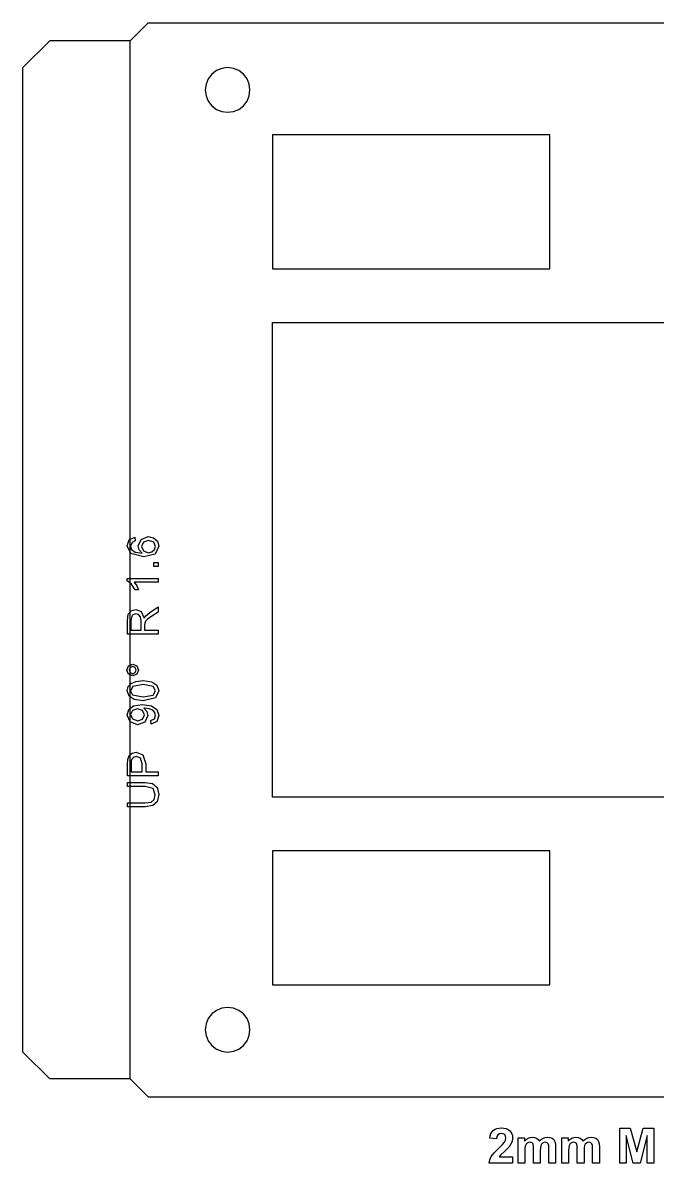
# Model space of a CAD drawing. Header units: metres. Extents: x 144 to 450, y -7 to 120.
# Drawn here: x 144.3 to 215.2, y -7.3 to 120.1 of the extents above; entities that cross this region are included whole.
import ezdxf

# ---------------------------------------------------------------- set-up
doc = ezdxf.new("R2010")
doc.units = ezdxf.units.M

msp = doc.modelspace()

# ---------------------------------------------------------------- linework, layer by layer
at = {"layer": '2mm Mild Steel'}
for p, q in [((196.58, -3.99, 0.02), (196.71, -3.79, 0.02)), ((196.71, -3.79, 0.02), (196.87, -3.63, 0.02)), ((196.87, -3.63, 0.02), (197.06, -3.52, 0.02)), ((197.06, -3.52, 0.02), (197.27, -3.43, 0.02)), ((197.27, -3.43, 0.02), (197.5, -3.38, 0.02)), ((197.5, -3.38, 0.02), (197.75, -3.36, 0.02)), ((197.75, -3.36, 0.02), (198.03, -3.38, 0.02)), ((198.03, -3.38, 0.02), (198.27, -3.44, 0.02)), ((198.27, -3.44, 0.02), (198.49, -3.54, 0.02)), ((198.49, -3.54, 0.02), (198.67, -3.68, 0.02)), ((198.67, -3.68, 0.02), (198.81, -3.84, 0.02)), ((210.96, -7.31, 0.02), (210.96, -3.38, 0.02)), ((210.96, -3.38, 0.02), (212.15, -3.38, 0.02)), ((212.15, -3.38, 0.02), (212.86, -6.06, 0.02)), ((212.86, -6.06, 0.02), (213.57, -3.38, 0.02)), ((213.57, -3.38, 0.02), (214.76, -3.38, 0.02)), ((214.76, -3.38, 0.02), (214.76, -7.31, 0.02)), ((196.45, -4.53, 0.02), (196.5, -4.24, 0.02)), ((197.2, -4.6, 0.02), (196.45, -4.53, 0.02)), ((196.5, -4.24, 0.02), (196.58, -3.99, 0.02)), ((197.25, -4.32, 0.02), (197.2, -4.6, 0.02)), ((197.36, -4.13, 0.02), (197.25, -4.32, 0.02)), ((197.52, -4.02, 0.02), (197.36, -4.13, 0.02)), ((197.73, -3.99, 0.02), (197.52, -4.02, 0.02)), ((197.95, -4.02, 0.02), (197.73, -3.99, 0.02)), ((197.87, -5.22, 0.02), (198.09, -4.97, 0.02)), ((198.11, -4.12, 0.02), (197.95, -4.02, 0.02)), ((198.09, -4.97, 0.02), (198.2, -4.74, 0.02)), ((198.21, -4.29, 0.02), (198.11, -4.12, 0.02)), ((198.2, -4.74, 0.02), (198.24, -4.51, 0.02)), ((198.24, -4.51, 0.02), (198.21, -4.29, 0.02)), ((198.9, -4.96, 0.02), (198.78, -5.21, 0.02)), ((198.81, -3.84, 0.02), (198.92, -4.03, 0.02)), ((198.98, -4.72, 0.02), (198.9, -4.96, 0.02)), ((198.92, -4.03, 0.02), (198.98, -4.23, 0.02)), ((198.98, -4.23, 0.02), (199, -4.46, 0.02)), ((199, -4.46, 0.02), (198.98, -4.72, 0.02)), ((199.61, -4.46, 0.02), (200.31, -4.46, 0.02)), ((199.61, -7.31, 0.02), (199.61, -4.46, 0.02)), ((200.31, -4.46, 0.02), (200.31, -4.85, 0.02)), ((200.31, -4.85, 0.02), (200.5, -4.65, 0.02)), ((200.5, -4.65, 0.02), (200.72, -4.51, 0.02)), ((200.63, -5.07, 0.02), (200.51, -5.18, 0.02)), ((200.78, -5, 0.02), (200.63, -5.07, 0.02)), ((200.72, -4.51, 0.02), (200.95, -4.43, 0.02)), ((200.94, -4.98, 0.02), (200.78, -5, 0.02)), ((201.07, -4.99, 0.02), (200.94, -4.98, 0.02)), ((200.95, -4.43, 0.02), (201.2, -4.4, 0.02)), ((201.17, -5.03, 0.02), (201.07, -4.99, 0.02)), ((201.25, -5.11, 0.02), (201.17, -5.03, 0.02)), ((201.2, -4.4, 0.02), (201.45, -4.43, 0.02)), ((201.45, -4.43, 0.02), (201.67, -4.51, 0.02)), ((201.67, -4.51, 0.02), (201.86, -4.65, 0.02)), ((201.86, -4.65, 0.02), (202, -4.85, 0.02)), ((202, -4.85, 0.02), (202.2, -4.65, 0.02)), ((202.2, -4.65, 0.02), (202.41, -4.51, 0.02)), ((202.35, -5.07, 0.02), (202.23, -5.19, 0.02)), ((202.5, -5, 0.02), (202.35, -5.07, 0.02)), ((202.41, -4.51, 0.02), (202.63, -4.43, 0.02)), ((202.65, -4.98, 0.02), (202.5, -5, 0.02)), ((202.63, -4.43, 0.02), (202.87, -4.4, 0.02)), ((202.84, -5.02, 0.02), (202.65, -4.98, 0.02)), ((202.97, -5.14, 0.02), (202.84, -5.02, 0.02)), ((202.87, -4.4, 0.02), (203.16, -4.43, 0.02)), ((203.16, -4.43, 0.02), (203.4, -4.53, 0.02)), ((203.4, -4.53, 0.02), (203.59, -4.68, 0.02)), ((203.59, -4.68, 0.02), (203.73, -4.9, 0.02)), ((203.73, -4.9, 0.02), (203.79, -5.14, 0.02)), ((204.5, -4.46, 0.02), (205.19, -4.46, 0.02)), ((204.5, -7.31, 0.02), (204.5, -4.46, 0.02)), ((205.19, -4.46, 0.02), (205.19, -4.85, 0.02)), ((205.19, -4.85, 0.02), (205.39, -4.65, 0.02)), ((205.39, -4.65, 0.02), (205.6, -4.51, 0.02)), ((205.51, -5.07, 0.02), (205.39, -5.18, 0.02)), ((205.66, -5, 0.02), (205.51, -5.07, 0.02)), ((205.6, -4.51, 0.02), (205.83, -4.43, 0.02)), ((205.83, -4.98, 0.02), (205.66, -5, 0.02)), ((205.83, -4.43, 0.02), (206.08, -4.4, 0.02)), ((205.96, -4.99, 0.02), (205.83, -4.98, 0.02)), ((206.06, -5.03, 0.02), (205.96, -4.99, 0.02)), ((206.13, -5.11, 0.02), (206.06, -5.03, 0.02)), ((206.08, -4.4, 0.02), (206.34, -4.43, 0.02)), ((206.34, -4.43, 0.02), (206.56, -4.51, 0.02)), ((206.56, -4.51, 0.02), (206.74, -4.65, 0.02)), ((206.74, -4.65, 0.02), (206.89, -4.85, 0.02)), ((206.89, -4.85, 0.02), (207.08, -4.65, 0.02)), ((207.08, -4.65, 0.02), (207.29, -4.51, 0.02)), ((207.24, -5.07, 0.02), (207.12, -5.19, 0.02)), ((207.38, -5, 0.02), (207.24, -5.07, 0.02)), ((207.29, -4.51, 0.02), (207.52, -4.43, 0.02)), ((207.54, -4.98, 0.02), (207.38, -5, 0.02)), ((207.52, -4.43, 0.02), (207.76, -4.4, 0.02)), ((207.73, -5.02, 0.02), (207.54, -4.98, 0.02)), ((207.86, -5.14, 0.02), (207.73, -5.02, 0.02)), ((207.76, -4.4, 0.02), (208.05, -4.43, 0.02)), ((208.05, -4.43, 0.02), (208.29, -4.53, 0.02)), ((208.29, -4.53, 0.02), (208.48, -4.68, 0.02)), ((208.48, -4.68, 0.02), (208.61, -4.9, 0.02)), ((208.61, -4.9, 0.02), (208.67, -5.14, 0.02)), ((212.48, -7.31, 0.02), (211.7, -4.22, 0.02)), ((211.7, -4.22, 0.02), (211.7, -7.31, 0.02)), ((214.02, -4.22, 0.02), (213.24, -7.31, 0.02)), ((214.02, -7.31, 0.02), (214.02, -4.22, 0.02)), ((196.61, -6.56, 0.02), (196.93, -6.15, 0.02)), ((196.93, -6.15, 0.02), (197.46, -5.62, 0.02)), ((197.46, -5.62, 0.02), (197.87, -5.22, 0.02)), ((198.11, -5.97, 0.02), (197.66, -6.4, 0.02)), ((198.6, -5.47, 0.02), (198.11, -5.97, 0.02)), ((198.78, -5.21, 0.02), (198.6, -5.47, 0.02)), ((200.38, -5.58, 0.02), (200.37, -5.93, 0.02)), ((200.37, -5.93, 0.02), (200.37, -7.31, 0.02)), ((200.43, -5.34, 0.02), (200.38, -5.58, 0.02)), ((200.51, -5.18, 0.02), (200.43, -5.34, 0.02)), ((201.3, -5.21, 0.02), (201.25, -5.11, 0.02)), ((201.33, -5.41, 0.02), (201.3, -5.21, 0.02)), ((201.34, -5.75, 0.02), (201.33, -5.41, 0.02)), ((201.34, -7.31, 0.02), (201.34, -5.75, 0.02)), ((202.11, -5.6, 0.02), (202.09, -5.94, 0.02)), ((202.09, -5.94, 0.02), (202.09, -7.31, 0.02)), ((202.15, -5.35, 0.02), (202.11, -5.6, 0.02)), ((202.23, -5.19, 0.02), (202.15, -5.35, 0.02)), ((203.03, -5.33, 0.02), (202.97, -5.14, 0.02)), ((203.05, -5.68, 0.02), (203.03, -5.33, 0.02)), ((203.05, -7.31, 0.02), (203.05, -5.68, 0.02)), ((203.79, -5.14, 0.02), (203.8, -5.49, 0.02)), ((203.8, -5.49, 0.02), (203.8, -7.31, 0.02)), ((205.27, -5.58, 0.02), (205.25, -5.93, 0.02)), ((205.25, -5.93, 0.02), (205.25, -7.31, 0.02)), ((205.31, -5.34, 0.02), (205.27, -5.58, 0.02)), ((205.39, -5.18, 0.02), (205.31, -5.34, 0.02)), ((206.18, -5.21, 0.02), (206.13, -5.11, 0.02)), ((206.21, -5.41, 0.02), (206.18, -5.21, 0.02)), ((206.22, -5.75, 0.02), (206.21, -5.41, 0.02)), ((206.22, -7.31, 0.02), (206.22, -5.75, 0.02)), ((206.99, -5.6, 0.02), (206.98, -5.94, 0.02)), ((206.98, -5.94, 0.02), (206.98, -7.31, 0.02)), ((207.04, -5.35, 0.02), (206.99, -5.6, 0.02)), ((207.12, -5.19, 0.02), (207.04, -5.35, 0.02)), ((207.92, -5.33, 0.02), (207.86, -5.14, 0.02)), ((207.94, -5.68, 0.02), (207.92, -5.33, 0.02)), ((207.94, -7.31, 0.02), (207.94, -5.68, 0.02)), ((208.67, -5.14, 0.02), (208.69, -5.49, 0.02)), ((208.69, -5.49, 0.02), (208.69, -7.31, 0.02)), ((196.36, -7.31, 0.02), (196.44, -6.93, 0.02)), ((199, -7.31, 0.02), (196.36, -7.31, 0.02)), ((196.44, -6.93, 0.02), (196.61, -6.56, 0.02)), ((197.66, -6.4, 0.02), (197.5, -6.61, 0.02)), ((197.5, -6.61, 0.02), (199, -6.61, 0.02)), ((199, -6.61, 0.02), (199, -7.31, 0.02)), ((200.37, -7.31, 0.02), (199.61, -7.31, 0.02)), ((202.09, -7.31, 0.02), (201.34, -7.31, 0.02)), ((203.8, -7.31, 0.02), (203.05, -7.31, 0.02)), ((205.25, -7.31, 0.02), (204.5, -7.31, 0.02)), ((206.98, -7.31, 0.02), (206.22, -7.31, 0.02)), ((208.69, -7.31, 0.02), (207.94, -7.31, 0.02)), ((211.7, -7.31, 0.02), (210.96, -7.31, 0.02)), ((213.24, -7.31, 0.02), (212.48, -7.31, 0.02)), ((214.76, -7.31, 0.02), (214.02, -7.31, 0.02))]:
    msp.add_line(p, q, dxfattribs=at)
at = {"layer": 'Layer0'}
for p, q in [((156.27, 118.1), (158.27, 120.1)), ((158.27, 120.1), (276.15, 120.1)), ((144.27, 115.1), (147.27, 118.1)), ((156.27, 118.1), (147.27, 118.1)), ((156.27, 2.1), (156.27, 118.1)), ((144.27, 5.1), (144.27, 115.1)), ((165.9, 114.76), (165.38, 114.37)), ((166.51, 115.01), (165.9, 114.76)), ((167.15, 115.1), (166.51, 115.01)), ((167.8, 115.01), (167.15, 115.1)), ((168.4, 114.76), (167.8, 115.01)), ((168.92, 114.37), (168.4, 114.76)), ((164.99, 113.85), (164.74, 113.25)), ((165.38, 114.37), (164.99, 113.85)), ((169.32, 113.85), (168.92, 114.37)), ((169.57, 113.25), (169.32, 113.85)), ((164.74, 113.25), (164.65, 112.6)), ((164.65, 112.6), (164.74, 111.95)), ((169.65, 112.6), (169.57, 113.25)), ((169.57, 111.95), (169.65, 112.6)), ((164.74, 111.95), (164.99, 111.35)), ((164.99, 111.35), (165.38, 110.83)), ((168.92, 110.83), (169.32, 111.35)), ((169.32, 111.35), (169.57, 111.95)), ((165.38, 110.83), (165.9, 110.43)), ((165.9, 110.43), (166.51, 110.19)), ((166.51, 110.19), (167.15, 110.1)), ((167.15, 110.1), (167.8, 110.19)), ((167.8, 110.19), (168.4, 110.43)), ((168.4, 110.43), (168.92, 110.83)), ((172.15, 107.6), (172.15, 92.6)), ((203.15, 107.6), (172.15, 107.6)), ((203.15, 92.6), (203.15, 107.6)), ((172.15, 92.6), (203.15, 92.6)), ((172.15, 33.6), (172.15, 86.6)), ((172.15, 86.6), (263.15, 86.6)), ((263.15, 33.6), (172.15, 33.6)), ((172.15, 27.6), (172.15, 12.6)), ((203.15, 27.6), (172.15, 27.6)), ((203.15, 12.6), (203.15, 27.6)), ((172.15, 12.6), (203.15, 12.6)), ((165.38, 9.37), (164.99, 8.85)), ((165.9, 9.76), (165.38, 9.37)), ((166.51, 10.01), (165.9, 9.76)), ((167.15, 10.1), (166.51, 10.01)), ((167.8, 10.01), (167.15, 10.1)), ((168.4, 9.76), (167.8, 10.01)), ((168.92, 9.37), (168.4, 9.76)), ((169.32, 8.85), (168.92, 9.37)), ((164.74, 8.25), (164.65, 7.6)), ((164.99, 8.85), (164.74, 8.25)), ((169.57, 8.25), (169.32, 8.85)), ((169.65, 7.6), (169.57, 8.25)), ((164.65, 7.6), (164.74, 6.95)), ((164.74, 6.95), (164.99, 6.35)), ((169.32, 6.35), (169.57, 6.95)), ((169.57, 6.95), (169.65, 7.6)), ((144.27, 5.1), (147.27, 2.1)), ((164.99, 6.35), (165.38, 5.83)), ((165.38, 5.83), (165.9, 5.43)), ((165.9, 5.43), (166.51, 5.19)), ((166.51, 5.19), (167.15, 5.1)), ((167.15, 5.1), (167.8, 5.19)), ((167.8, 5.19), (168.4, 5.43)), ((168.4, 5.43), (168.92, 5.83)), ((168.92, 5.83), (169.32, 6.35)), ((156.27, 2.1), (147.27, 2.1)), ((156.27, 2.1), (158.27, 0.1)), ((158.27, 0.1), (276.15, 0.1))]:
    msp.add_line(p, q, dxfattribs=at)
at = {"layer": 'MTEXT'}
for p, q in [((156.17, 62.32), (156.8, 62.63)), ((156.8, 62.63), (156.83, 62.21)), ((157.48, 62.39), (158.28, 62.69)), ((158.28, 62.69), (158.88, 62.55)), ((158.88, 62.55), (159.31, 62.17)), ((155.94, 61.65), (156.17, 62.32)), ((156.34, 60.79), (155.94, 61.65)), ((156.47, 62.05), (156.29, 61.63)), ((156.29, 61.63), (156.4, 61.27)), ((156.4, 61.27), (156.83, 60.96)), ((156.83, 62.21), (156.47, 62.05)), ((157.17, 61.67), (157.48, 62.39)), ((157.28, 61.21), (157.17, 61.67)), ((157.62, 60.84), (157.28, 61.21)), ((157.74, 62.07), (157.54, 61.59)), ((157.54, 61.59), (157.74, 61.1)), ((158.31, 62.26), (157.74, 62.07)), ((158.89, 62.06), (158.31, 62.26)), ((158.7, 61), (159, 61.25)), ((159.11, 61.6), (158.89, 62.06)), ((159, 61.25), (159.11, 61.6)), ((159.46, 61.61), (159.07, 60.75)), ((159.31, 62.17), (159.46, 61.61)), ((157.79, 60.42), (156.34, 60.79)), ((156.83, 60.96), (157.62, 60.84)), ((157.74, 61.1), (158.28, 60.9)), ((159.07, 60.75), (157.79, 60.42)), ((158.28, 60.9), (158.7, 61)), ((158.92, 59.34), (158.92, 59.82)), ((158.92, 59.82), (159.4, 59.82)), ((159.4, 59.34), (158.92, 59.34)), ((159.4, 59.82), (159.4, 59.34)), ((155.94, 57.75), (155.94, 58.02)), ((155.94, 58.02), (159.4, 58.02)), ((156.4, 57.37), (155.94, 57.75)), ((156.81, 56.75), (156.4, 57.37)), ((159.4, 57.6), (156.71, 57.6)), ((156.71, 57.6), (157, 57.19)), ((159.4, 58.02), (159.4, 57.6)), ((157.21, 56.75), (156.81, 56.75)), ((157, 57.19), (157.21, 56.75)), ((158.46, 54.23), (159.4, 54.83)), ((159.4, 54.83), (159.4, 54.26)), ((155.96, 53.32), (156.05, 54.02)), ((156.05, 54.02), (156.38, 54.4)), ((156.49, 53.9), (156.34, 53.34)), ((156.38, 54.4), (156.9, 54.55)), ((156.9, 54.08), (156.49, 53.9)), ((156.9, 54.55), (157.51, 54.31)), ((157.2, 53.99), (156.9, 54.08)), ((157.41, 53.72), (157.2, 53.99)), ((157.48, 53.23), (157.41, 53.72)), ((157.51, 54.31), (157.83, 53.58)), ((157.83, 53.58), (158, 53.85)), ((158, 53.85), (158.46, 54.23)), ((158.68, 53.8), (158.21, 53.47)), ((159.4, 54.26), (158.68, 53.8)), ((155.96, 51.8), (155.96, 53.32)), ((156.34, 53.34), (156.34, 52.25)), ((156.34, 52.25), (157.48, 52.25)), ((157.48, 52.25), (157.48, 53.23)), ((157.89, 53.03), (157.87, 52.78)), ((157.87, 52.78), (157.87, 52.25)), ((157.87, 52.25), (159.4, 52.25)), ((157.98, 53.24), (157.89, 53.03)), ((158.21, 53.47), (157.98, 53.24)), ((159.4, 52.25), (159.4, 51.8)), ((159.4, 51.8), (155.96, 51.8)), ((156.09, 48.24), (156.55, 48.43)), ((156.55, 48.43), (157.01, 48.24)), ((155.9, 47.78), (156.09, 48.24)), ((156.09, 47.32), (155.9, 47.78)), ((156.55, 47.13), (156.09, 47.32)), ((156.27, 48.06), (156.15, 47.78)), ((156.15, 47.78), (156.27, 47.5)), ((156.55, 48.17), (156.27, 48.06)), ((156.27, 47.5), (156.55, 47.38)), ((156.83, 48.06), (156.55, 48.17)), ((156.55, 47.38), (156.83, 47.5)), ((157.01, 47.32), (156.55, 47.13)), ((156.94, 47.78), (156.83, 48.06)), ((156.83, 47.5), (156.94, 47.78)), ((157.01, 48.24), (157.2, 47.78)), ((157.2, 47.78), (157.01, 47.32)), ((155.94, 45.47), (156.05, 45.96)), ((156.05, 45.96), (156.38, 46.3)), ((156.57, 45.96), (156.29, 45.47)), ((156.38, 46.3), (156.89, 46.52)), ((157.7, 46.16), (156.57, 45.96)), ((156.89, 46.52), (157.7, 46.6)), ((157.7, 46.6), (158.68, 46.47)), ((158.83, 45.96), (157.7, 46.16)), ((158.68, 46.47), (159.25, 46.1)), ((159.11, 45.47), (158.83, 45.96)), ((159.25, 46.1), (159.46, 45.47)), ((156.14, 44.85), (155.94, 45.47)), ((156.72, 44.48), (156.14, 44.85)), ((156.29, 45.47), (156.54, 45)), ((156.54, 45), (157.7, 44.79)), ((157.7, 44.79), (158.83, 44.98)), ((159.1, 44.69), (157.7, 44.35)), ((158.83, 44.98), (159.11, 45.47)), ((159.46, 45.47), (159.1, 44.69)), ((155.94, 42.76), (156.12, 43.37)), ((156.12, 43.37), (156.64, 43.8)), ((157.08, 43.47), (156.51, 43.28)), ((156.64, 43.8), (157.61, 43.94)), ((157.7, 44.35), (156.72, 44.48)), ((157.65, 43.28), (157.08, 43.47)), ((157.61, 43.94), (158.66, 43.8)), ((157.86, 43.52), (157.78, 43.52)), ((157.78, 43.52), (158.11, 43.17)), ((158.38, 43.46), (157.86, 43.52)), ((158.78, 43.3), (158.38, 43.46)), ((158.66, 43.8), (159.25, 43.37)), ((159.25, 43.37), (159.46, 42.71)), ((156.26, 41.99), (155.94, 42.76)), ((156.51, 43.28), (156.29, 42.81)), ((156.29, 42.81), (156.52, 42.32)), ((156.52, 42.32), (157.12, 42.11)), ((157.12, 42.11), (157.65, 42.31)), ((157.86, 42.8), (157.65, 43.28)), ((157.65, 42.31), (157.86, 42.8)), ((158.23, 42.7), (157.92, 41.97)), ((158.11, 43.17), (158.23, 42.7)), ((158.56, 42.15), (158.98, 42.34)), ((158.6, 41.74), (158.56, 42.15)), ((159.23, 42.05), (158.6, 41.74)), ((159.02, 43.06), (158.78, 43.3)), ((158.98, 42.34), (159.11, 42.72)), ((159.11, 42.72), (159.02, 43.06)), ((159.46, 42.71), (159.23, 42.05)), ((157.1, 41.68), (156.26, 41.99)), ((157.92, 41.97), (157.1, 41.68)), ((156.15, 38.22), (156.48, 38.49)), ((156.48, 38.49), (156.95, 38.6)), ((156.95, 38.6), (157.69, 38.32)), ((157.69, 38.32), (158, 37.31)), ((155.96, 37.27), (155.99, 37.79)), ((155.96, 35.97), (155.96, 37.27)), ((155.99, 37.79), (156.15, 38.22)), ((156.39, 37.73), (156.36, 37.31)), ((156.36, 37.31), (156.36, 36.43)), ((156.6, 38.02), (156.39, 37.73)), ((156.97, 38.13), (156.6, 38.02)), ((157.43, 37.94), (156.97, 38.13)), ((157.59, 37.32), (157.43, 37.94)), ((157.59, 36.43), (157.59, 37.32)), ((158, 37.31), (158, 36.43)), ((159.4, 35.97), (155.96, 35.97)), ((156.36, 36.43), (157.59, 36.43)), ((158, 36.43), (159.4, 36.43)), ((159.4, 36.43), (159.4, 35.97)), ((155.96, 34.76), (155.96, 35.21)), ((155.96, 35.21), (157.94, 35.21)), ((157.94, 34.76), (155.96, 34.76)), ((157.94, 35.21), (158.77, 35.1)), ((158.82, 34.54), (157.94, 34.76)), ((158.77, 35.1), (159.27, 34.67)), ((159.05, 33.83), (158.82, 34.54)), ((159.27, 34.67), (159.46, 33.87)), ((158.6, 33.04), (158.93, 33.33)), ((158.93, 33.33), (159.05, 33.83)), ((159.46, 33.87), (159.29, 33.08)), ((155.96, 32.51), (155.96, 32.96)), ((155.96, 32.96), (157.94, 32.96)), ((157.94, 32.51), (155.96, 32.51)), ((157.94, 32.96), (158.6, 33.04)), ((158.81, 32.64), (157.94, 32.51)), ((159.29, 33.08), (158.81, 32.64))]:
    msp.add_line(p, q, dxfattribs=at)

doc.saveas('drawing.dxf')
